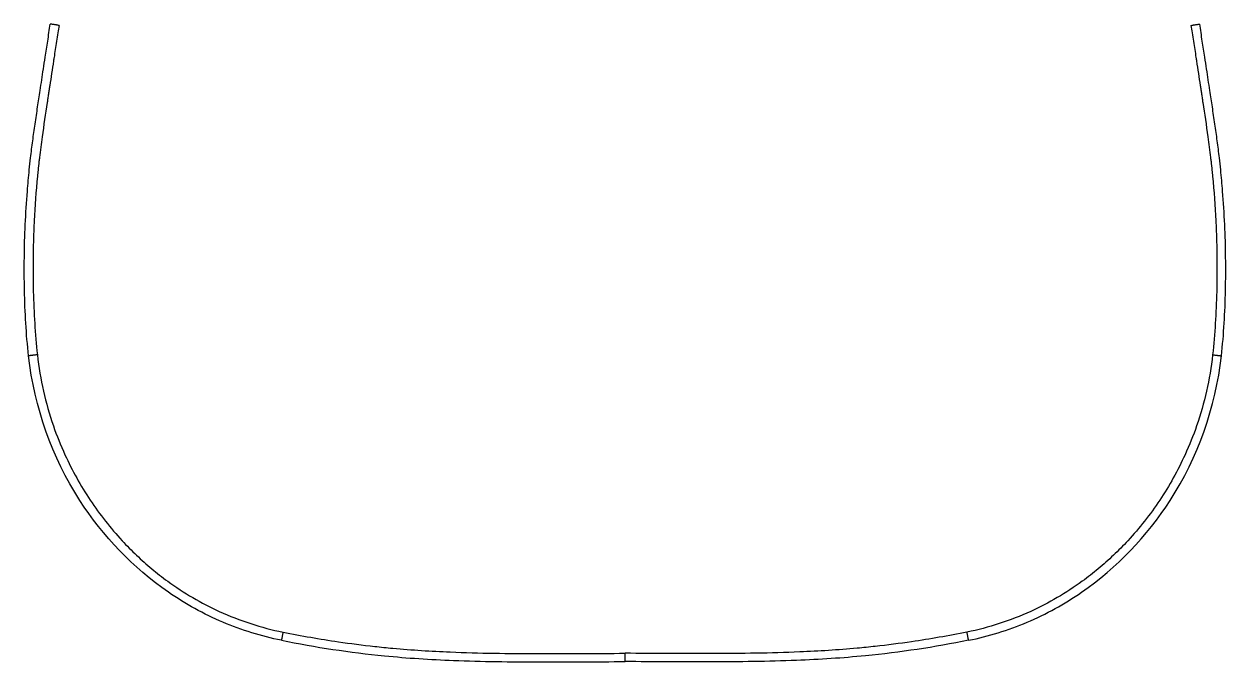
# Model space of a CAD drawing. Header units: millimetres. Extents: x -109 to 109, y -31 to 84.
import ezdxf

# ---------------------------------------------------------------- set-up
doc = ezdxf.new("R2010")
doc.units = ezdxf.units.MM
doc.layers.add('Shape2DView', color=7, linetype='CONTINUOUS')

msp = doc.modelspace()

# ---------------------------------------------------------------- linework, layer by layer
at = {"layer": 'Shape2DView'}
for points, knots in [([(-107.81, 24.33), (-108.25, 28.24), (-108.46, 32.18), (-108.55, 36.14), (-108.63, 40.11), (-108.59, 44.06), (-108.41, 48.05), (-108.32, 50.07), (-108.19, 52.08), (-108.03, 54.07), (-107.93, 55.35), (-107.81, 56.63), (-107.68, 57.92), (-107.61, 58.64), (-107.53, 59.37), (-107.44, 60.11), (-107.32, 61.13), (-107.19, 62.16), (-107.06, 63.17), (-106.92, 64.18), (-106.78, 65.2), (-106.63, 66.21), (-106.48, 67.25), (-106.33, 68.28), (-106.17, 69.29), (-106.02, 70.29), (-105.87, 71.27), (-105.73, 72.25), (-105.53, 73.54), (-105.33, 74.84), (-105.13, 76.17), (-105.02, 76.87), (-104.92, 77.57), (-104.81, 78.28), (-104.66, 79.25), (-104.51, 80.22), (-104.36, 81.19), (-104.2, 82.22), (-104.04, 83.26), (-103.88, 84.28)], [0, 0, 0, 0, 11.920929, 11.920929, 11.920929, 23.855347, 23.855347, 23.855347, 29.874811, 29.874811, 29.874811, 33.730393, 33.730393, 33.730393, 35.894275, 35.894275, 35.894275, 38.883181, 38.883181, 38.883181, 41.862557, 41.862557, 41.862557, 44.932126, 44.932126, 44.932126, 48.001694, 48.001694, 48.001694, 52.041245, 52.041245, 52.041245, 54.14083, 54.14083, 54.14083, 57.036784, 57.036784, 57.036784, 60.099254, 60.099254, 60.099254, 60.099254]), ([(-102.3, 84.03), (-102.37, 83.6), (-102.44, 83.16), (-102.52, 82.67), (-102.59, 82.19), (-102.67, 81.68), (-102.75, 81.17), (-102.83, 80.66), (-102.91, 80.15), (-102.99, 79.66), (-103.06, 79.16), (-103.14, 78.69), (-103.2, 78.26), (-103.24, 78.04), (-103.27, 77.83), (-103.3, 77.61), (-103.53, 76.11), (-103.76, 74.62), (-103.99, 73.15), (-104.02, 72.92), (-104.06, 72.67), (-104.1, 72.42), (-104.14, 72.17), (-104.18, 71.9), (-104.22, 71.63), (-104.26, 71.36), (-104.3, 71.1), (-104.34, 70.84), (-104.37, 70.59), (-104.41, 70.34), (-104.45, 70.11), (-104.75, 68.06), (-105.07, 65.96), (-105.36, 63.87), (-105.44, 63.28), (-105.53, 62.66), (-105.61, 62.03), (-105.69, 61.4), (-105.77, 60.78), (-105.84, 60.19), (-105.87, 59.93), (-105.89, 59.72), (-105.93, 59.44), (-105.98, 58.94), (-106.05, 58.37), (-106.1, 57.87), (-106.14, 57.49), (-106.17, 57.14), (-106.21, 56.78), (-106.48, 54.07), (-106.67, 51.4), (-106.8, 48.71), (-106.85, 47.66), (-106.9, 46.62), (-106.93, 45.6), (-106.96, 44.54), (-106.98, 43.5), (-107, 42.43), (-107, 42.15), (-107, 41.88), (-107, 41.61), (-107.01, 41.16), (-107.01, 40.7), (-107.01, 40.23), (-107.01, 39.75), (-107.01, 39.27), (-107, 38.78), (-107, 38.28), (-106.99, 37.8), (-106.99, 37.33), (-106.98, 36.86), (-106.97, 36.4), (-106.96, 35.96), (-106.86, 32.09), (-106.64, 28.27), (-106.22, 24.51)], [0, 0, 0, 0, 1.782695, 1.782695, 1.782695, 3.56539, 3.56539, 3.56539, 5.346608, 5.346608, 5.346608, 7.124729, 7.124729, 7.124729, 8.014218, 8.014218, 8.014218, 14.240535, 14.240535, 14.240535, 15.240547, 15.240547, 15.240547, 16.240558, 16.240558, 16.240558, 17.24057, 17.24057, 17.24057, 18.240581, 18.240581, 18.240581, 26.909681, 26.909681, 26.909681, 29.370695, 29.370695, 29.370695, 31.831709, 31.831709, 31.831709, 32.911844, 32.911844, 32.911844, 34.93659, 34.93659, 34.93659, 36.448791, 36.448791, 36.448791, 47.888254, 47.888254, 47.888254, 52.357575, 52.357575, 52.357575, 56.97638, 56.97638, 56.97638, 58.154422, 58.154422, 58.154422, 60.103784, 60.103784, 60.103784, 62.053147, 62.053147, 62.053147, 64.002509, 64.002509, 64.002509, 65.951871, 65.951871, 65.951871, 82.77112, 82.77112, 82.77112, 82.77112]), ([(102.3, 84.03), (102.37, 83.6), (102.44, 83.16), (102.52, 82.67), (102.59, 82.19), (102.67, 81.68), (102.75, 81.17), (102.83, 80.66), (102.91, 80.15), (102.99, 79.66), (103.06, 79.16), (103.14, 78.69), (103.2, 78.26), (103.24, 78.04), (103.27, 77.83), (103.3, 77.61), (103.53, 76.11), (103.76, 74.62), (103.99, 73.15), (104.02, 72.92), (104.06, 72.67), (104.1, 72.42), (104.14, 72.17), (104.18, 71.9), (104.22, 71.63), (104.26, 71.36), (104.3, 71.1), (104.34, 70.84), (104.37, 70.59), (104.41, 70.34), (104.45, 70.11), (104.75, 68.06), (105.07, 65.96), (105.36, 63.87), (105.44, 63.28), (105.53, 62.66), (105.61, 62.03), (105.69, 61.4), (105.77, 60.78), (105.84, 60.19), (105.87, 59.93), (105.89, 59.72), (105.93, 59.44), (105.98, 58.94), (106.05, 58.37), (106.1, 57.87), (106.14, 57.49), (106.17, 57.14), (106.21, 56.78), (106.48, 54.07), (106.67, 51.4), (106.8, 48.71), (106.85, 47.66), (106.9, 46.62), (106.93, 45.6), (106.96, 44.54), (106.98, 43.5), (107, 42.43), (107, 42.15), (107, 41.88), (107, 41.61), (107.01, 41.16), (107.01, 40.7), (107.01, 40.23), (107.01, 39.75), (107.01, 39.27), (107, 38.78), (107, 38.28), (106.99, 37.8), (106.99, 37.33), (106.98, 36.86), (106.97, 36.4), (106.96, 35.96), (106.86, 32.09), (106.64, 28.27), (106.22, 24.51)], [0, 0, 0, 0, 1.782697, 1.782697, 1.782697, 3.565395, 3.565395, 3.565395, 5.346616, 5.346616, 5.346616, 7.124739, 7.124739, 7.124739, 8.01423, 8.01423, 8.01423, 14.240555, 14.240555, 14.240555, 15.240566, 15.240566, 15.240566, 16.240577, 16.240577, 16.240577, 17.240588, 17.240588, 17.240588, 18.240599, 18.240599, 18.240599, 26.9097, 26.9097, 26.9097, 29.370715, 29.370715, 29.370715, 31.831729, 31.831729, 31.831729, 32.911863, 32.911863, 32.911863, 34.936609, 34.936609, 34.936609, 36.448809, 36.448809, 36.448809, 47.888269, 47.888269, 47.888269, 52.35759, 52.35759, 52.35759, 56.976395, 56.976395, 56.976395, 58.154437, 58.154437, 58.154437, 60.103799, 60.103799, 60.103799, 62.053161, 62.053161, 62.053161, 64.002523, 64.002523, 64.002523, 65.951884, 65.951884, 65.951884, 82.771123, 82.771123, 82.771123, 82.771123]), ([(107.81, 24.33), (108.25, 28.24), (108.46, 32.18), (108.55, 36.14), (108.63, 40.11), (108.59, 44.06), (108.41, 48.05), (108.32, 50.07), (108.19, 52.08), (108.03, 54.07), (107.93, 55.35), (107.81, 56.63), (107.68, 57.92), (107.61, 58.64), (107.53, 59.37), (107.44, 60.11), (107.32, 61.13), (107.19, 62.16), (107.06, 63.17), (106.92, 64.18), (106.78, 65.2), (106.63, 66.21), (106.48, 67.25), (106.33, 68.28), (106.17, 69.29), (106.02, 70.29), (105.87, 71.27), (105.73, 72.25), (105.53, 73.54), (105.33, 74.84), (105.13, 76.17), (105.02, 76.87), (104.92, 77.57), (104.81, 78.28), (104.66, 79.25), (104.51, 80.22), (104.36, 81.19), (104.2, 82.22), (104.04, 83.26), (103.88, 84.28)], [0, 0, 0, 0, 11.920929, 11.920929, 11.920929, 23.855347, 23.855347, 23.855347, 29.874811, 29.874811, 29.874811, 33.730393, 33.730393, 33.730393, 35.894275, 35.894275, 35.894275, 38.883181, 38.883181, 38.883181, 41.862557, 41.862557, 41.862557, 44.932126, 44.932126, 44.932126, 48.001694, 48.001694, 48.001694, 52.041245, 52.041245, 52.041245, 54.14083, 54.14083, 54.14083, 57.036784, 57.036784, 57.036784, 60.099254, 60.099254, 60.099254, 60.099254]), ([(-62.11, -27.08), (-65.73, -26.37), (-69.28, -25.26), (-72.67, -23.82), (-76.15, -22.35), (-79.46, -20.51), (-82.54, -18.38), (-88.93, -13.97), (-94.37, -8.28), (-98.54, -1.79), (-103.57, 6.03), (-106.77, 15), (-107.81, 24.33)], [0, 0, 0, 0, 10.877162, 10.877162, 10.877162, 22.000836, 22.000836, 22.000836, 45.000093, 45.000093, 45.000093, 72.697938, 72.697938, 72.697938, 72.697938]), ([(-106.22, 24.51), (-105.97, 22.27), (-105.6, 20.08), (-105.12, 17.96), (-104.63, 15.84), (-104.04, 13.77), (-103.33, 11.7), (-102.72, 9.93), (-102.02, 8.18), (-101.23, 6.46), (-100.57, 5.01), (-99.86, 3.61), (-99.11, 2.26), (-98.36, 0.9), (-97.54, -0.44), (-96.66, -1.76), (-94.94, -4.34), (-93, -6.81), (-90.9, -9.08), (-90.06, -9.99), (-89.19, -10.86), (-88.3, -11.71), (-87.41, -12.55), (-86.49, -13.36), (-85.55, -14.15), (-84.6, -14.94), (-83.66, -15.67), (-82.66, -16.4), (-79.73, -18.52), (-76.6, -20.36), (-73.33, -21.86), (-69.64, -23.55), (-65.75, -24.82), (-61.82, -25.6)], [0, 0, 0, 0, 7.805954, 7.805954, 7.805954, 15.611907, 15.611907, 15.611907, 22.289011, 22.289011, 22.289011, 27.886942, 27.886942, 27.886942, 33.484873, 33.484873, 33.484873, 44.473351, 44.473351, 44.473351, 48.851791, 48.851791, 48.851791, 53.213627, 53.213627, 53.213627, 57.588547, 57.588547, 57.588547, 70.445749, 70.445749, 70.445749, 84.928502, 84.928502, 84.928502, 84.928502]), ([(106.22, 24.51), (105.97, 22.27), (105.6, 20.08), (105.12, 17.96), (104.63, 15.84), (104.04, 13.77), (103.33, 11.7), (102.72, 9.93), (102.02, 8.18), (101.23, 6.46), (100.57, 5.01), (99.86, 3.61), (99.11, 2.26), (98.36, 0.9), (97.54, -0.44), (96.66, -1.76), (94.94, -4.34), (93, -6.81), (90.9, -9.08), (90.06, -9.99), (89.19, -10.86), (88.3, -11.71), (87.41, -12.55), (86.49, -13.36), (85.55, -14.15), (84.6, -14.94), (83.66, -15.67), (82.66, -16.4), (79.73, -18.52), (76.6, -20.36), (73.33, -21.86), (69.64, -23.55), (65.75, -24.82), (61.82, -25.6)], [0, 0, 0, 0, 7.805954, 7.805954, 7.805954, 15.611907, 15.611907, 15.611907, 22.289011, 22.289011, 22.289011, 27.886942, 27.886942, 27.886942, 33.484873, 33.484873, 33.484873, 44.473351, 44.473351, 44.473351, 48.851791, 48.851791, 48.851791, 53.213627, 53.213627, 53.213627, 57.588547, 57.588547, 57.588547, 70.445749, 70.445749, 70.445749, 84.928502, 84.928502, 84.928502, 84.928502]), ([(62.11, -27.08), (65.73, -26.37), (69.28, -25.26), (72.67, -23.82), (76.15, -22.35), (79.46, -20.51), (82.54, -18.38), (88.93, -13.97), (94.37, -8.28), (98.54, -1.79), (103.57, 6.03), (106.77, 15), (107.81, 24.33)], [0, 0, 0, 0, 10.877162, 10.877162, 10.877162, 22.000836, 22.000836, 22.000836, 45.000093, 45.000093, 45.000093, 72.697938, 72.697938, 72.697938, 72.697938]), ([(-61.82, -25.6), (-58.49, -26.27), (-55.15, -26.85), (-51.81, -27.34), (-49.63, -27.66), (-47.44, -27.94), (-45.25, -28.18), (-44.14, -28.3), (-43.07, -28.41), (-41.96, -28.51), (-38.5, -28.83), (-35.05, -29.04), (-31.59, -29.19), (-26.33, -29.41), (-21.06, -29.47), (-15.8, -29.48), (-10.53, -29.49), (-5.26, -29.46), (0, -29.42)], [0, 0, 0, 0, 14.280793, 14.280793, 14.280793, 23.60953, 23.60953, 23.60953, 28.327187, 28.327187, 28.327187, 43.085259, 43.085259, 43.085259, 65.546622, 65.546622, 65.546622, 88.007983, 88.007983, 88.007983, 88.007983]), ([(61.82, -25.6), (58.49, -26.27), (55.15, -26.85), (51.81, -27.34), (49.63, -27.66), (47.44, -27.94), (45.25, -28.18), (44.14, -28.3), (43.07, -28.41), (41.96, -28.51), (38.5, -28.83), (35.05, -29.04), (31.59, -29.19), (26.33, -29.41), (21.06, -29.47), (15.8, -29.48), (10.53, -29.49), (5.26, -29.46), (0, -29.42)], [0, 0, 0, 0, 14.280793, 14.280793, 14.280793, 23.60953, 23.60953, 23.60953, 28.327187, 28.327187, 28.327187, 43.085259, 43.085259, 43.085259, 65.546621, 65.546621, 65.546621, 88.007983, 88.007983, 88.007983, 88.007983]), ([(-62.11, -27.08), (-55.94, -28.32), (-49.72, -29.27), (-43.49, -29.88), (-39.32, -30.29), (-35.19, -30.55), (-31.03, -30.72), (-25.84, -30.92), (-20.66, -30.97), (-15.49, -30.98), (-10.32, -30.99), (-5.16, -30.96), (0, -30.92)], [0, 0, 0, 0, 18.66635, 18.66635, 18.66635, 31.132278, 31.132278, 31.132278, 46.674969, 46.674969, 46.674969, 62.21766, 62.21766, 62.21766, 62.21766]), ([(62.11, -27.08), (55.94, -28.32), (49.72, -29.27), (43.49, -29.88), (39.32, -30.29), (35.19, -30.55), (31.03, -30.72), (25.84, -30.92), (20.66, -30.97), (15.49, -30.98), (10.32, -30.99), (5.16, -30.96), (0, -30.92)], [0, 0, 0, 0, 18.66635, 18.66635, 18.66635, 31.132278, 31.132278, 31.132278, 46.674969, 46.674969, 46.674969, 62.21766, 62.21766, 62.21766, 62.21766])]:
    msp.add_open_spline(points, degree=3, knots=knots, dxfattribs=at)
for points in [[(-102.3, 84.03), (-103.88, 84.28)], [(102.3, 84.03), (103.88, 84.28)], [(-106.22, 24.51), (-107.81, 24.33)], [(106.22, 24.51), (107.81, 24.33)], [(-61.82, -25.6), (-62.11, -27.08)], [(62.11, -27.08), (61.82, -25.6)], [(0, -30.92), (0, -29.42)]]:
    msp.add_open_spline(points, degree=1, dxfattribs=at)

doc.saveas('drawing.dxf')
